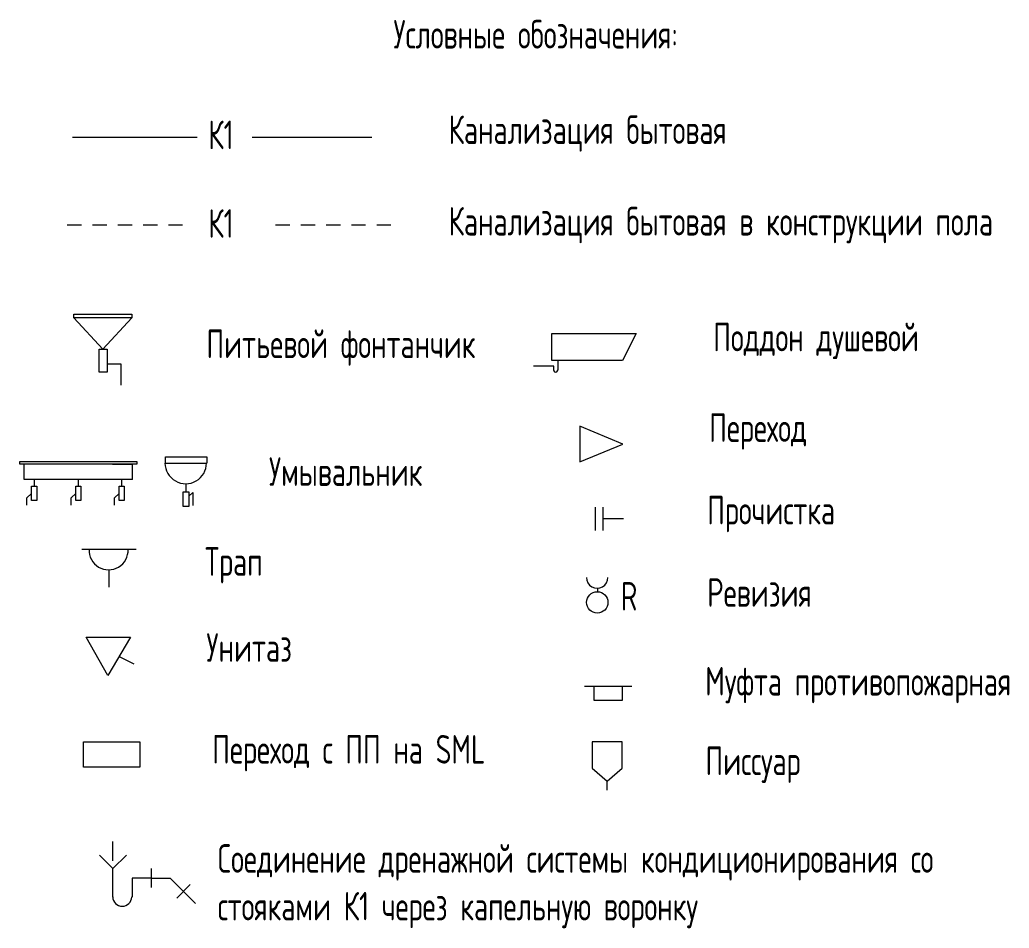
# Model space of a CAD drawing. Header units: millimetres. Extents: x -8689834 to 9419935, y -370377 to 166066.
# Drawn here: x -198785 to -188391, y -320074 to -310536 of the extents above; entities that cross this region are included whole.
import ezdxf

# ---------------------------------------------------------------- set-up
doc = ezdxf.new("R2010")
doc.units = ezdxf.units.MM
doc.header["$MEASUREMENT"] = 0
for name, color, linetype, lineweight in [('_Санпр', 7, 'Continuous', 30), ('_Сантехника', 7, 'Continuous', 30), ('ВК_канализация', 32, 'Continuous', 30)]:
    doc.layers.add(name, color=color, linetype=linetype, lineweight=lineweight)
for name, color, linetype in [('PDF __Арматура', 7, 'Continuous'), ('PDF __ВК-переход с ПП на  SML', 3, 'Continuous'), ('PDF __ВК-противопожарные муфты', 1, 'Continuous'), ('PDF __К14', 3, 'Continuous'), ('PDF __Санпр', 7, 'Continuous'), ('PDF __Сантехника', 7, 'Continuous'), ('PDF _TEKSTBK', 7, 'Continuous')]:
    doc.layers.add(name, color=color, linetype=linetype)
doc.layers.add('PDF __ВК-К1', color=7, linetype='Continuous', true_color=0xb80000)
doc.styles.add('ISOCPEUR', font='isocpeur.ttf', dxfattribs={"width": 0.7})

msp = doc.modelspace()

# ---------------------------------------------------------------- linework, layer by layer
at = {"layer": '_Санпр', "lineweight": 13}
for p, q in [((-198217.4, -313664.5, 0), (-197912.6, -313995, 0)), ((-197912.6, -313995, 0), (-197607.8, -313664.5, 0)), ((-197866.3, -314147.6, 0), (-197724.6, -314147.6, 0)), ((-197724.6, -314147.6, 0), (-197724.6, -314373, 0))]:
    msp.add_line(p, q, dxfattribs=at)
at = {"layer": '_Санпр', "lineweight": 13, "elevation": 0}
for points in [[(-198217.4, -313626.9), (-197607.8, -313626.9), (-197607.8, -313664.5), (-198217.4, -313664.5)], [(-197952.2, -313995), (-197866.3, -313995), (-197866.3, -314236.5), (-197952.2, -314236.5)]]:
    msp.add_lwpolyline(points, close=True, dxfattribs=at)
at = {"layer": '_Сантехника', "lineweight": 13}
for points in [[(-198784.9, -315175), (-197555.9, -315175), (-197555.9, -315203), (-198784.9, -315203), (-198784.9, -315175)], [(-198739.3, -315362.7), (-198739.3, -315203)], [(-197810, -315203), (-197601.5, -315203)], [(-197601.5, -315362.7), (-197601.5, -315203)], [(-197601.5, -315362.7), (-198739.3, -315362.7)], [(-198662, -315431.2), (-198607, -315431.2), (-198607, -315583.6), (-198662, -315583.6), (-198662, -315431.2)], [(-198635.6, -315362.7), (-198635.6, -315431.2)], [(-198197.4, -315431.2), (-198142.4, -315431.2), (-198142.4, -315583.6), (-198197.4, -315583.6), (-198197.4, -315431.2)], [(-198170.9, -315362.7), (-198170.9, -315431.2)], [(-197742, -315431.2), (-197687.1, -315431.2), (-197687.1, -315583.6), (-197742, -315583.6), (-197742, -315431.2)], [(-197715.6, -315362.7), (-197715.6, -315431.2)], [(-198710.8, -315555.6), (-198662, -315507.9)], [(-198710.8, -315630.3), (-198710.8, -315555.6)], [(-198246.1, -315555.6), (-198197.4, -315507.9)], [(-198246.1, -315630.3), (-198246.1, -315555.6)], [(-197790.8, -315555.6), (-197742, -315507.9)], [(-197790.8, -315630.3), (-197790.8, -315555.6)]]:
    msp.add_lwpolyline(points, dxfattribs=at)
at = {"layer": '_Сантехника', "lineweight": 13, "flags": 128}
for points in [[(-192614.9, -318529.1), (-192457.6, -318391.9), (-192457.6, -318117.6), (-192773.7, -318117.6), (-192773.7, -318391.9), (-192614.9, -318529.1)], [(-192614.9, -318622.9), (-192614.9, -318529.1)]]:
    msp.add_lwpolyline(points, dxfattribs=at)
at = {"layer": 'PDF __Арматура', "lineweight": 13}
msp.add_lwpolyline([(-192903.1, -314801.5), (-192903.1, -315178.2), (-192450.1, -314992)], close=True, dxfattribs=at)
at = {"layer": 'PDF __ВК-К1', "lineweight": 13}
for points in [[(-192738, -315897.8), (-192738, -315652.3)], [(-192657.6, -315897.8), (-192657.6, -315652.3)], [(-192441.7, -315775.1), (-192657.6, -315775.1)], [(-192716.8, -316503.2), (-192716.8, -316541.3)], [(-197405.7, -319445.5), (-197405.7, -319644.5)], [(-197405.7, -319547.1), (-197604.7, -319547.1)], [(-197405.7, -319547.1), (-197206.8, -319547.1), (-196940.1, -319813.8)], [(-196995.1, -319614.8), (-197134.8, -319758.8)]]:
    msp.add_lwpolyline(points, dxfattribs=at)
msp.add_circle((-192718.9, -316653.4), 112.2, dxfattribs=at)
msp.add_arc((-192718.9, -316391), 112.2, 179.99999, 0.00001, dxfattribs=at)
at = {"layer": 'PDF __ВК-переход с ПП на  SML', "lineweight": 13}
msp.add_lwpolyline([(-198116.9, -318116.3), (-197524.3, -318116.3), (-197524.3, -318383), (-198116.9, -318383)], close=True, dxfattribs=at)
at = {"layer": 'PDF __ВК-противопожарные муфты', "lineweight": 13}
for points in [[(-192852.3, -317531.8), (-192602.5, -317531.8), (-192357, -317531.8)], [(-192754.9, -317531.8), (-192754.9, -317680), (-192454.4, -317680), (-192454.4, -317531.8)]]:
    msp.add_lwpolyline(points, dxfattribs=at)
at = {"layer": 'PDF __К14', "lineweight": 13}
msp.add_lwpolyline([(-197807.9, -319365.1), (-197807.9, -319161.9)], dxfattribs=at)
at = {"layer": 'PDF __Санпр', "lineweight": 13}
for points in [[(-197255.4, -315191.3), (-197255.4, -315123.6), (-196819.4, -315123.6), (-196819.4, -315191.3)], [(-197255.4, -315191.3), (-196819.4, -315191.3)], [(-197039.5, -315411.5), (-197039.5, -315491.9)], [(-197009.8, -315538.5), (-196967.5, -315500.4), (-196967.5, -315635.8)]]:
    msp.add_lwpolyline(points, dxfattribs=at)
msp.add_lwpolyline([(-197069.1, -315491.9), (-197009.8, -315491.9), (-197009.8, -315644.3), (-197069.1, -315644.3)], close=True, dxfattribs=at)
msp.add_arc((-197041.6, -315189.2), 218, 179.99999, 0.00001, dxfattribs=at)
at = {"layer": 'PDF __Сантехника', "lineweight": 13}
for points in [[(-193195.2, -313827.9), (-192310.5, -313827.9), (-192454.4, -314111.5), (-193195.2, -314111.5)], [(-197858.3, -317419.6), (-198086.9, -317017.4), (-197621.3, -317017.4)]]:
    msp.add_lwpolyline(points, close=True, dxfattribs=at)
for points in [[(-193174, -314213.1), (-193174, -314170.8), (-193389.9, -314170.8)], [(-193131.7, -314111.5), (-193131.7, -314213.1)], [(-198133.5, -316094.6), (-197562, -316094.6)], [(-197849.9, -316310.5), (-197849.9, -316492.5)], [(-197739.8, -317220.6), (-197587.4, -317296.8)]]:
    msp.add_lwpolyline(points, dxfattribs=at)
for centre, radius, start, end in [((-193154.9, -314211), 23.3, 179.99995, 0.00005), ((-197852, -316105.2), 205.3, 177.4347, 2.5653)]:
    msp.add_arc(centre, radius, start, end, dxfattribs=at)
at = {"layer": 'PDF _TEKSTBK', "lineweight": 13}
for points in [[(-197807.9, -319445.5), (-197947.6, -319305.8)], [(-197807.9, -319746.1), (-197807.9, -319445.5), (-197664, -319305.8)], [(-197604.7, -319547.1), (-197604.7, -319746.1)]]:
    msp.add_lwpolyline(points, dxfattribs=at)
msp.add_arc((-197708.4, -319743.9), 99.5, 180.00001, 359.99999, dxfattribs=at)
at = {"layer": 'ВК_канализация', "color": 244, "lineweight": 13, "true_color": 0x991b1e}
for points in [[(-198232.3, -311766.4), (-196920.1, -311766.4)], [(-196344.3, -311766.4), (-195087.1, -311766.4)]]:
    msp.add_lwpolyline(points, dxfattribs=at)
at = {"layer": 'ВК_канализация', "color": 244, "lineweight": 13, "ltscale": 500, "true_color": 0x991b1e}
for points in [[(-198286.7, -312689.4), (-198137, -312689.4)], [(-198021, -312689.4), (-197871.3, -312689.4)], [(-197755.4, -312689.4), (-197605.6, -312689.4)], [(-197489.7, -312689.4), (-197340, -312689.4)], [(-197224, -312689.4), (-197074.3, -312689.4)], [(-196098.6, -312689.4), (-195948.8, -312689.4)], [(-195832.9, -312689.4), (-195683.1, -312689.4)], [(-195567.2, -312689.4), (-195417.5, -312689.4)], [(-195301.6, -312689.4), (-195151.8, -312689.4)], [(-195035.9, -312689.4), (-194886.1, -312689.4)]]:
    msp.add_lwpolyline(points, dxfattribs=at)

# ---------------------------------------------------------------- texts
at = {"layer": 'ВК_канализация', "color": 18, "lineweight": 13, "ltscale": 100, "true_color": 0x000000, "char_height": 300, "attachment_point": 4, "style": 'ISOCPEUR'}
for s, insert, width in [('Условные обозначения:', (-194859.7, -310687.8), 5891.51), ('К1', (-196804.5, -311743.9), 3718.698), ('Канализация бытовая', (-194280.2, -311729.9), 5891.51), ('К1', (-196804.5, -312674.2), 3718.698), ('Канализация бытовая в конструкции пола', (-194280.2, -312691.4), 5891.51), ('Питьевой фонтанчик', (-196824.4, -313978.1), 8368.311), ('Поддон душевой', (-191500.4, -313908), 8368.311), ('Переход', (-191542.7, -314858.9), 8368.311), ('Умывальник', (-196167.1, -315279.7), 8368.311), ('Прочистка', (-191563.8, -315725.2), 8368.311), ('Трап', (-196840, -316263.7), 8368.311), ('R', (-192470.9, -316588), 8368.311), ('Ревизия', (-191563.8, -316549.3), 8368.311), ('Унитаз', (-196824.6, -317126.6), 8368.311), ('Муфта противопожарная', (-191585, -317521.3), 8368.311), ('Переход с ПП на SML', (-196763.3, -318236.1), 8368.311), ('Писсуар', (-191582.2, -318357.6), 8368.311), ('Соединение дренажной системы кондиционирования со стояками К1 через капельную воронку', (-196705.8, -319632.7), 8368.311)]:
    msp.add_mtext(s, dxfattribs=dict(at, insert=insert, width=width))

doc.saveas('drawing.dxf')
